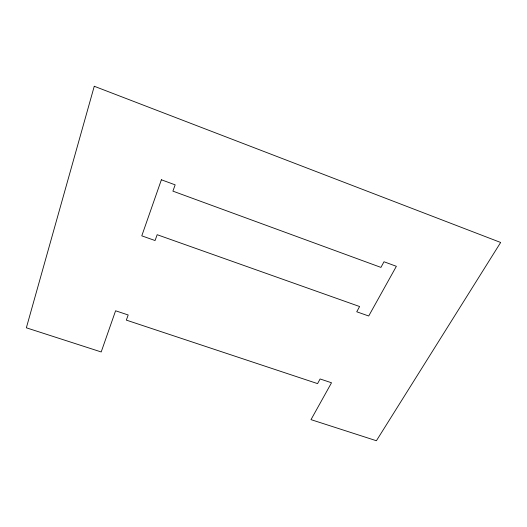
<?xml version="1.0" encoding="UTF-8"?>
<svg xmlns="http://www.w3.org/2000/svg" width="527" height="527" viewBox="0 0 527 527"><rect width="100%" height="100%" fill="white"/><g stroke="black" fill="none" stroke-linecap="round" stroke-linejoin="round"><path stroke-width="0.79" d="M94.261 86.263L26.35 327.807L101.197 351.957L115.591 310.778L128.193 314.981L126.342 320.12L317.57 383.616L320.106 378.966L331.523 382.773L310.996 419.637L376.403 440.737L500.65 242.473L94.261 86.263M161.381 179.779L141.783 235.846L155.063 240.536L157.171 234.706L359.598 306.53L356.739 311.78L368.702 316.002L396.37 266.313L384.005 261.761L380.935 267.393L172.896 191.136L175.162 184.852L161.381 179.779"/></g></svg>
